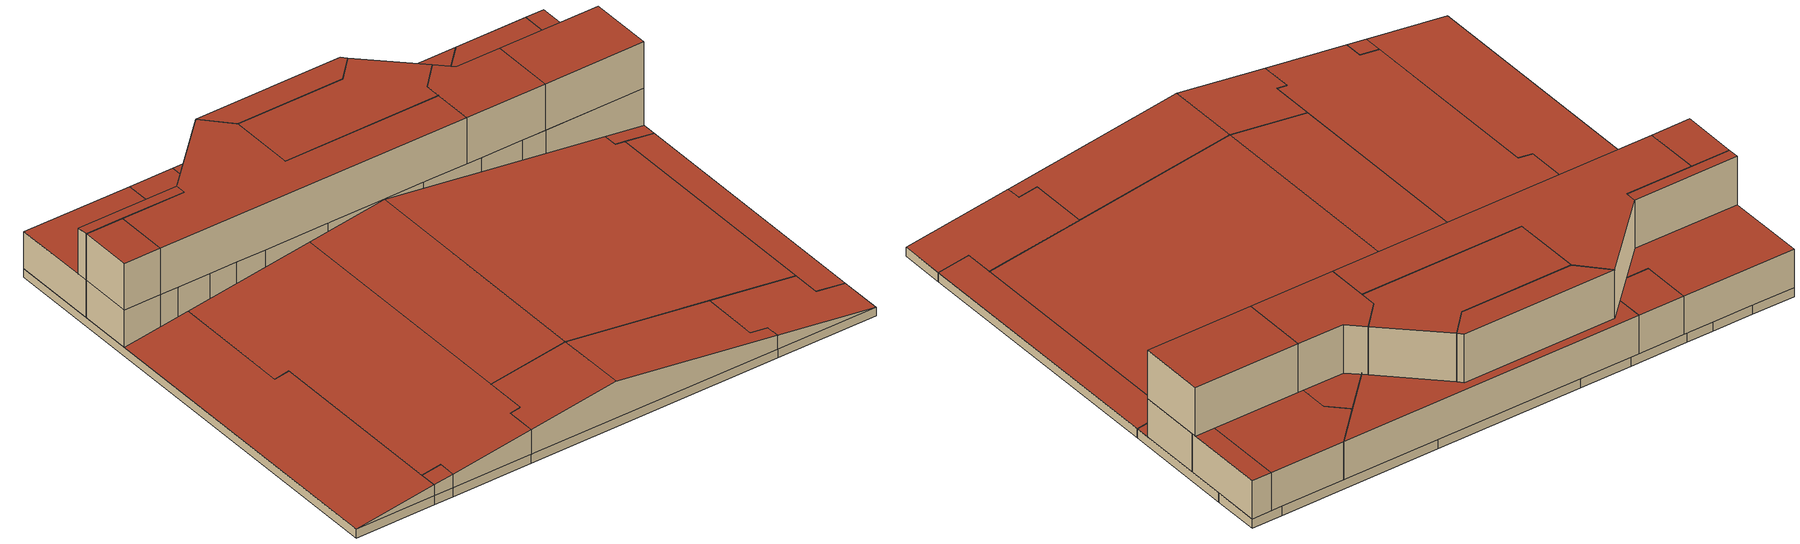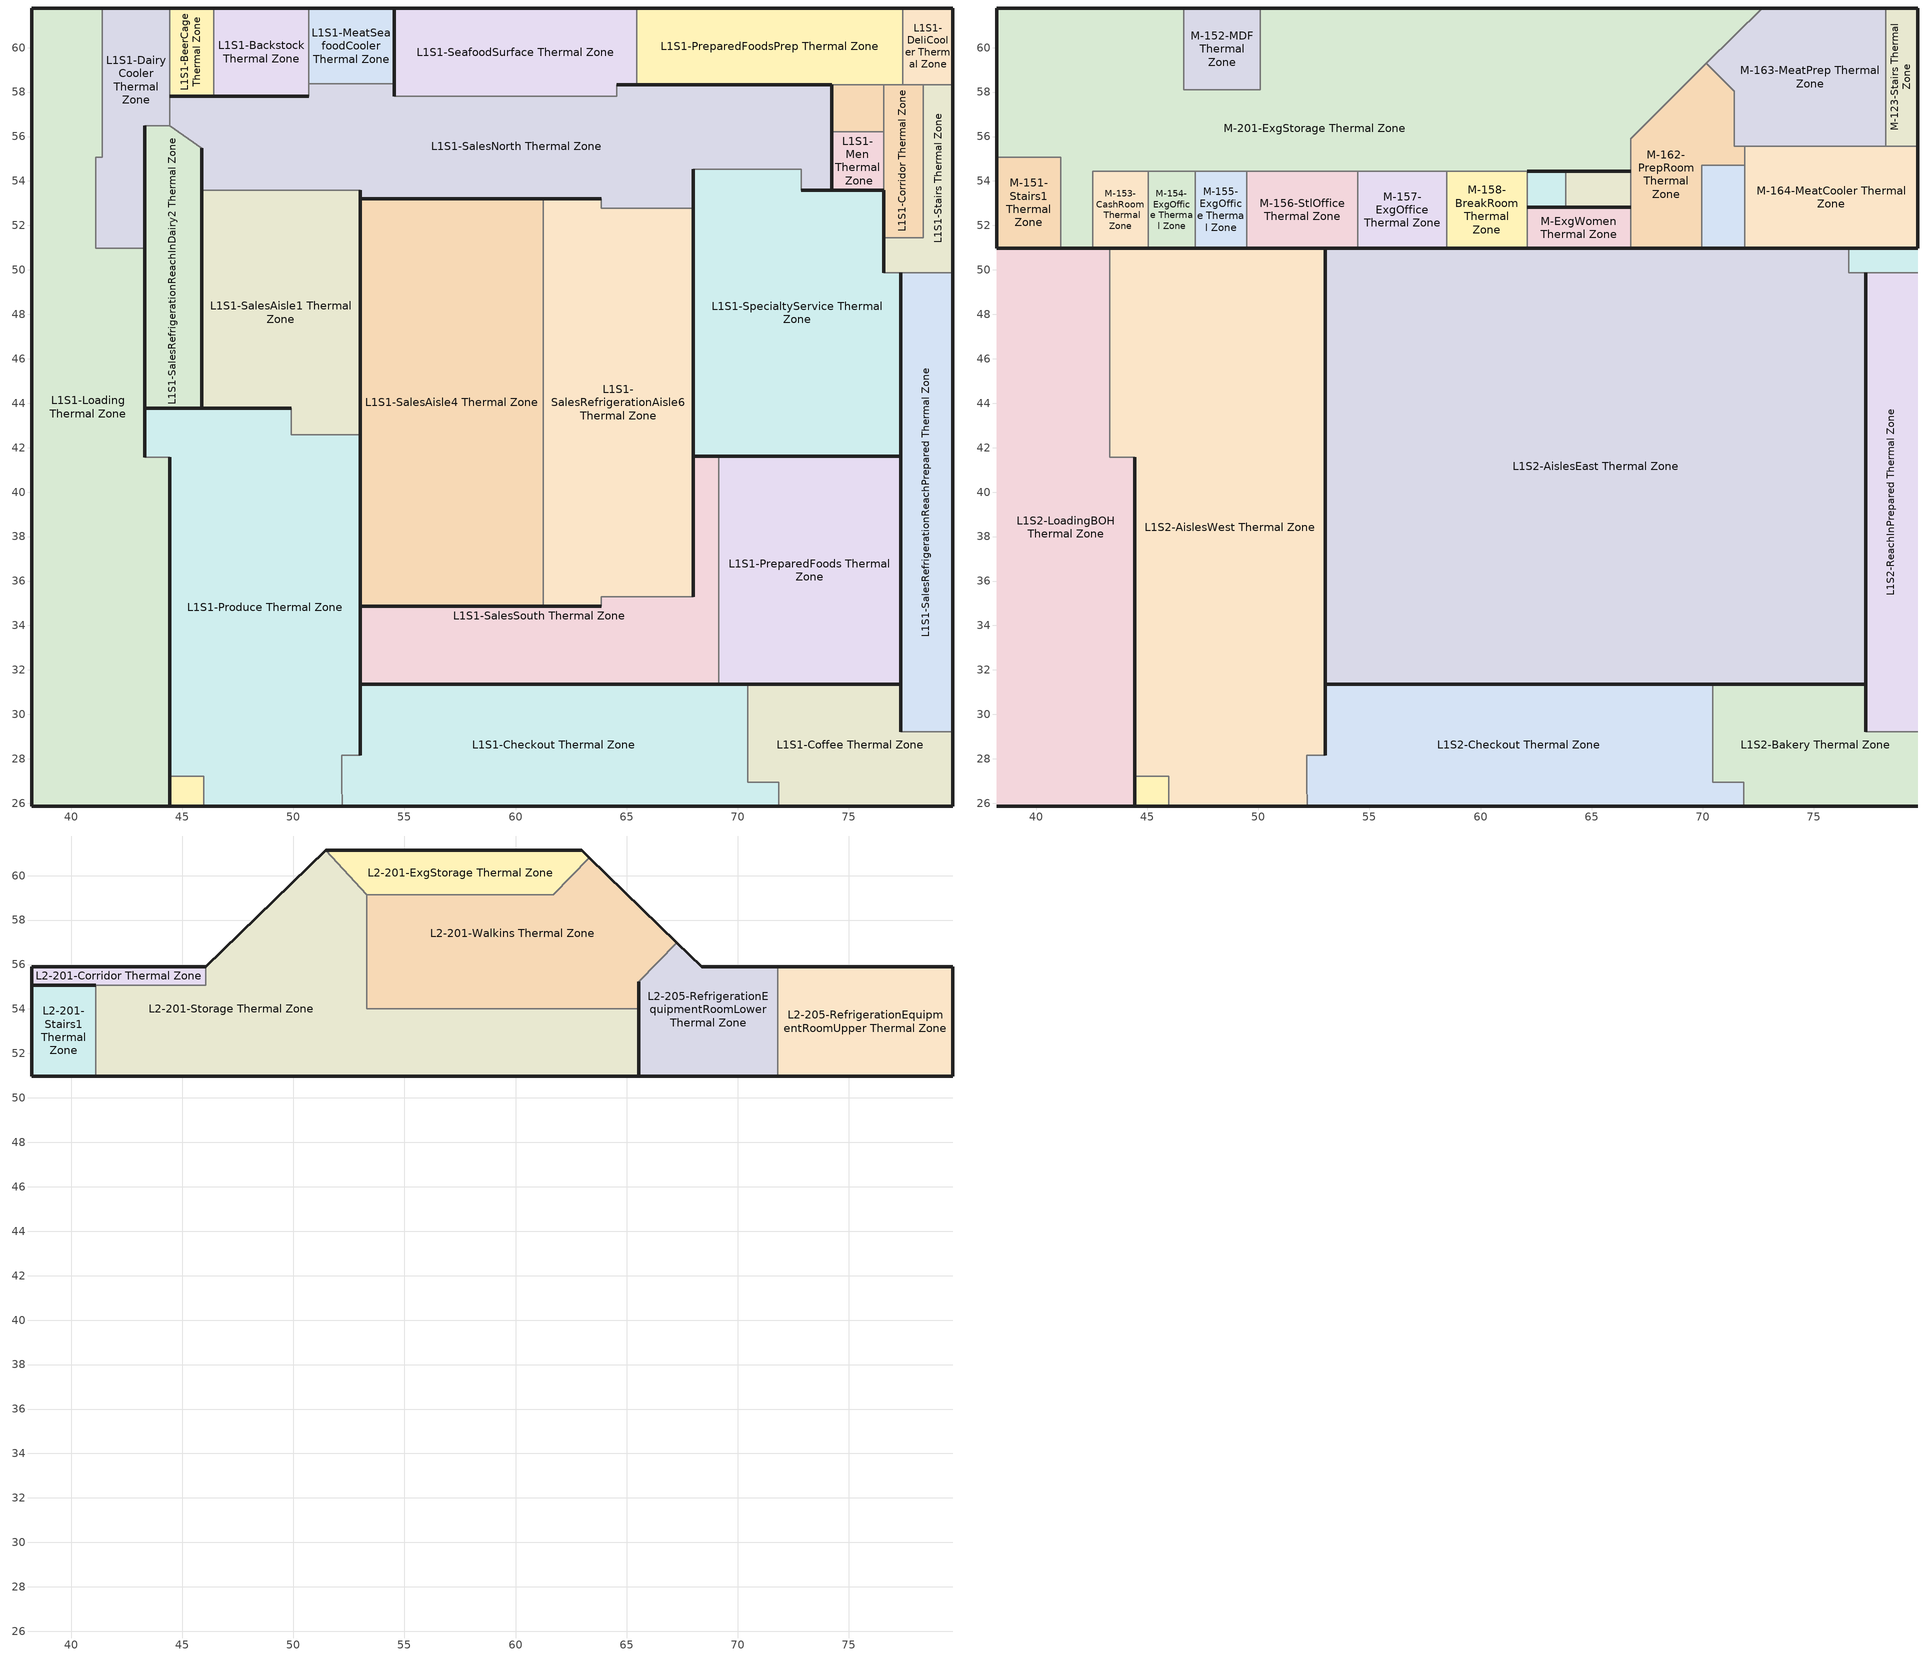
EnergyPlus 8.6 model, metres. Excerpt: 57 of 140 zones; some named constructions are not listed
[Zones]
L1S1-Backstock Thermal Zone
 floor to L1-114-Backstock Thermal Zone (Hole): 50.69,61.78 50.69,57.81 46.42,57.81 46.42,61.78 z2.13
 wall outside (Wall_Exterior): 50.69,61.78 46.42,61.78 / 46.42,57.81 49.53,57.81 50.69,57.81 z2.13:2.82
 wall to L1S1-MeatSeafoodCooler Thermal Zone (Hole): 50.69,58.37 50.69,61.78 z2.13:2.82
 wall to L1S1-BeerCage Thermal Zone (Hole): 46.42,61.78 46.42,57.81 z2.13:2.82
 wall to L1S1-SalesNorth Thermal Zone (Hole): 50.69,57.81 50.69,58.37 z2.13:2.82
 roof outside (Roof_BOH): 46.42,61.78 46.42,57.81 50.69,57.81 50.69,61.78 z2.82
L1S1-BeerCage Thermal Zone
 floor to L1-113-BeerCage Thermal Zone (Hole): 46.42,61.78 46.42,57.81 44.44,57.81 44.44,61.78 z2.13
 wall outside (Wall_Exterior): 44.44,57.81 46.42,57.81 / 46.42,61.78 44.44,61.78 z2.13:2.82
 wall to L1S1-DairyCooler Thermal Zone (Hole): 44.44,61.78 44.44,57.81 z2.13:2.82
 roof outside (Roof_BOH): 44.44,61.78 44.44,57.81 46.42,57.81 46.42,61.78 z2.82
L1S1-Checkout Thermal Zone
 floor outside (Hole): 70.44,31.36 70.44,26.95 71.84,26.95 71.84,25.88 52.19,25.88 52.18,26.95 52.18,28.16 53,28.16 53,31.36 z2.13
 wall outside (Wall_Exterior): 70.44,31.36 53,31.36 53,28.16 / 52.19,25.88 71.84,25.88 z2.13:2.82
 wall to L1S1-Produce Thermal Zone (Hole): 53,28.16 52.18,28.16 52.18,26.95 52.19,25.88 z2.13:2.82
 wall to L1S1-Coffee Thermal Zone (Hole): 71.84,25.88 71.84,26.95 70.44,26.95 70.44,31.36 z2.13:2.82
L1S1-Coffee Thermal Zone
 floor outside (Hole): 79.67,29.21 79.67,25.88 71.84,25.88 71.84,26.95 70.44,26.95 70.44,31.36 77.34,31.36 77.34,29.21 z2.13
 wall outside (Wall_Exterior): 77.34,29.21 77.34,31.36 70.44,31.36 / 71.84,25.88 79.67,25.88 79.67,29.21 z2.13:2.82
 wall to L1S1-SalesRefrigerationReachPrepared Thermal Zone (Hole): 79.67,29.21 77.34,29.21 z2.13:2.82
L1S1-Corridor Thermal Zone
 floor to L1-122-Corridor Thermal Zone (Hole): 78.33,58.34 78.33,51.44 76.57,51.44 76.57,58.34 z2.13
 wall outside (Wall_Exterior): 76.57,53.58 76.57,51.44 z2.13:2.82
 wall to L1S1-PreparedFoodsPrep Thermal Zone (Hole): 77.42,58.34 76.57,58.34 z2.13:2.82
 wall to L1S1-Women Thermal Zone (Hole): 76.57,58.34 76.57,56.22 z2.13:2.82
 wall to L1S1-Men Thermal Zone (Hole): 76.57,56.22 76.57,53.58 z2.13:2.82
 wall to L1S1-Stairs Thermal Zone (Hole): 76.57,51.44 78.33,51.44 78.33,58.34 z2.13:2.82
 wall to L1S1-DeliCooler Thermal Zone (Hole): 78.33,58.34 77.42,58.34 z2.13:2.82
 roof outside (Roof_BOH): 76.57,58.34 76.57,51.44 78.33,51.44 78.33,58.34 z2.82
L1S1-DairyCooler Thermal Zone
 floor to L1-112-DairyCooler Thermal Zone (Hole): 44.44,61.78 44.44,56.48 43.31,56.48 43.31,50.96 41.12,50.96 41.12,55.08 41.4,55.08 41.4,61.78 z2.13
 wall outside (Wall_Exterior): 43.31,50.96 43.31,56.48 / 44.44,61.78 41.4,61.78 z2.13:2.82
 wall to L1S1-Loading Thermal Zone (Hole): 41.4,61.78 41.4,55.08 41.12,55.08 41.12,50.96 43.31,50.96 z2.13:2.82
 wall to L1S1-SalesRefrigerationReachInDairy2 Thermal Zone (Hole): 43.31,56.48 44.44,56.48 z2.13:2.82
 wall to L1S1-SalesNorth Thermal Zone (Hole): 44.44,56.48 44.44,57.81 z2.13:2.82
 roof outside (Roof_BOH): 41.4,61.78 41.4,55.08 41.12,55.08 41.12,50.96 43.31,50.96 43.31,56.48 44.44,56.48 44.44,61.78 z2.82
L1S1-DeliCooler Thermal Zone
 floor to L1-119-DeliCooler Thermal Zone (Hole): 79.67,61.78 79.67,58.34 77.42,58.34 77.42,61.78 z2.13
 wall outside (Wall_Exterior): 79.67,58.34 79.67,61.78 77.42,61.78 z2.13:2.82
 wall to L1S1-Stairs Thermal Zone (Hole): 78.33,58.34 79.67,58.34 z2.13:2.82
 wall to L1S1-PreparedFoodsPrep Thermal Zone (Hole): 77.42,61.78 77.42,58.34 z2.13:2.82
 roof outside (Roof_BOH): 77.42,61.78 77.42,58.34 79.67,58.34 79.67,61.78 z2.82
L1S1-Loading Thermal Zone
 floor outside (Hole): 41.4,61.78 41.4,55.08 41.12,55.08 41.12,50.96 43.31,50.96 43.31,41.57 44.44,41.57 44.44,25.88 38.22,25.88 38.22,61.78 z2.13
 wall outside (Wall_Exterior): 41.4,61.78 38.22,61.78 38.22,25.88 44.44,25.88 44.44,41.57 / 43.31,41.57 43.31,50.96 z2.13:2.82
 wall to L1S1-Produce Thermal Zone (Hole): 44.44,41.57 43.31,41.57 z2.13:2.82
 roof outside (Roof_BOH): 38.22,61.78 38.22,25.88 44.44,25.88 44.44,41.57 43.31,41.57 43.31,50.96 41.12,50.96 41.12,55.08 41.4,55.08 41.4,61.78 z2.82
L1S1-MeatSeafoodCooler Thermal Zone
 floor to L1-115-MeatSeafoodCooler Thermal Zone (Hole): 54.53,61.78 54.53,58.37 50.69,58.37 50.69,61.78 z2.13
 wall outside (Wall_Exterior): 54.53,58.37 54.53,61.78 50.69,61.78 z2.13:2.82
 wall to L1S1-SalesNorth Thermal Zone (Hole): 50.69,58.37 54.53,58.37 z2.13:2.82
 roof outside (Roof_BOH): 50.69,61.78 50.69,58.37 54.53,58.37 54.53,61.78 z2.82
L1S1-Men Thermal Zone
 floor to L1-121-Men Thermal Zone (Hole): 76.57,56.22 76.57,53.58 74.22,53.58 74.22,56.22 z2.13
 wall outside (Wall_Exterior): 74.22,56.22 74.22,53.58 76.57,53.58 z2.13:2.82
 wall to L1S1-Women Thermal Zone (Hole): 76.57,56.22 74.22,56.22 z2.13:2.82
 roof outside (Roof_BOH): 74.22,56.22 74.22,53.58 76.57,53.58 76.57,56.22 z2.82
L1S1-PreparedFoods Thermal Zone
 floor outside (Hole): 77.34,41.61 77.34,31.36 69.13,31.36 69.13,41.61 z2.13
 wall outside (Wall_Exterior): 69.13,31.36 77.34,31.36 77.34,41.61 69.13,41.61 z2.13:2.82
 wall to L1S1-SalesSouth Thermal Zone (Hole): 69.13,41.61 69.13,31.36 z2.13:2.82
 roof outside (Roof_BOH): 69.13,41.61 69.13,31.36 77.34,31.36 77.34,41.61 z2.82
L1S1-PreparedFoodsPrep Thermal Zone
 floor to L1-118-PreparedFoodsPrep Thermal Zone (Hole): 77.42,61.78 77.42,58.34 65.46,58.34 65.46,61.78 z2.13
 wall outside (Wall_Exterior): 77.42,61.78 65.46,61.78 / 65.46,58.34 72.85,58.34 74.22,58.34 z2.13:2.82
 wall to L1S1-SeafoodSurface Thermal Zone (Hole): 65.46,61.78 65.46,58.34 z2.13:2.82
 wall to L1S1-Women Thermal Zone (Hole): 74.22,58.34 76.57,58.34 z2.13:2.82
 roof outside (Roof_BOH): 65.46,61.78 65.46,58.34 77.42,58.34 77.42,61.78 z2.82
L1S1-Produce Thermal Zone
 floor outside (Hole): 53,42.58 53,28.16 52.18,28.16 52.19,25.88 45.97,25.88 45.97,27.22 44.44,27.22 44.44,41.57 43.31,41.57 43.31,43.77 49.9,43.77 49.9,42.58 z2.13
 wall outside (Wall_Exterior): 44.44,41.57 44.44,27.22 / 49.9,43.77 43.31,43.77 43.31,41.57 / 45.97,25.88 52.19,25.88 / 53,28.16 53,42.58 z2.13:2.82
 wall to L1S1-SalesAisle1 Thermal Zone (Hole): 53,42.58 49.9,42.58 49.9,43.77 z2.13:2.82
 wall to L1S1-Shaft Thermal Zone (Hole): 44.44,27.22 45.97,27.22 45.97,25.88 z2.13:2.82
 roof outside (Roof_BOH): 43.31,43.77 43.31,41.57 44.44,41.57 44.44,27.22 45.97,27.22 45.97,25.88 52.19,25.88 52.18,28.16 53,28.16 53,42.58 49.9,42.58 49.9,43.77 z2.82
L1S1-SalesAisle1 Thermal Zone
 floor outside (Hole): 53,53.58 53,42.58 49.9,42.58 49.9,43.77 45.87,43.77 45.87,53.58 z2.13
 wall outside (Wall_Exterior): 45.87,53.58 45.87,43.77 49.9,43.77 / 53,42.58 53,53.58 z2.13:2.82
 wall to L1S1-SalesNorth Thermal Zone (Hole): 53,53.58 45.87,53.58 z2.13:2.82
 roof outside (Roof_BOH): 45.87,53.58 45.87,43.77 49.9,43.77 49.9,42.58 53,42.58 53,53.58 z2.82
L1S1-SalesAisle4 Thermal Zone
 floor outside (Hole): 61.24,53.19 61.24,34.87 53,34.87 53,53.19 z2.13
 wall outside (Wall_Exterior): 61.24,53.19 53,53.19 53,34.87 61.24,34.87 z2.13:2.82
 wall to L1S1-SalesRefrigerationAisle6 Thermal Zone (Hole): 61.24,34.87 61.24,53.19 z2.13:2.82
 roof outside (Roof_BOH): 53,53.19 53,34.87 61.24,34.87 61.24,53.19 z2.82
L1S1-SalesNorth Thermal Zone
 floor outside (Hole): 74.22,58.34 74.22,53.58 72.85,53.58 72.85,54.53 68,54.53 68,52.77 63.86,52.77 63.86,53.19 53,53.19 53,53.58 45.87,53.58 45.87,55.47 44.44,56.48 44.44,57.81 50.69,57.81 50.69,58.37 54.53,58.37 54.53,57.81 64.56,57.81 64.56,58.34 z2.13
 wall outside (Wall_Exterior): 50.69,57.81 44.44,57.81 / 45.87,55.47 45.87,53.58 / 53,53.58 53,53.19 63.86,53.19 / 68,52.77 68,54.53 / 72.85,53.58 74.22,53.58 74.22,58.34 64.56,58.34 / 54.53,57.81 54.53,58.37 z2.13:2.82
 wall to L1S1-SeafoodSurface Thermal Zone (Hole): 64.56,58.34 64.56,57.81 54.53,57.81 z2.13:2.82
 wall to L1S1-SalesRefrigerationReachInDairy2 Thermal Zone (Hole): 44.44,56.48 45.87,55.47 z2.13:2.82
 wall to L1S1-SalesRefrigerationAisle6 Thermal Zone (Hole): 63.86,53.19 63.86,52.77 68,52.77 z2.13:2.82
 wall to L1S1-SpecialtyService Thermal Zone (Hole): 68,54.53 72.85,54.53 72.85,53.58 z2.13:2.82
 roof outside (Roof_BOH): 44.44,57.81 44.44,56.48 45.87,55.47 45.87,53.58 53,53.58 53,53.19 63.86,53.19 63.86,52.77 68,52.77 68,54.53 72.85,54.53 72.85,53.58 74.22,53.58 74.22,58.34 64.56,58.34 64.56,57.81 54.53,57.81 54.53,58.37 50.69,58.37 50.69,57.81 z2.82
L1S1-SalesRefrigerationAisle6 Thermal Zone
 floor outside (Hole): 68,52.77 68,35.3 63.86,35.3 63.86,34.87 61.24,34.87 61.24,53.19 63.86,53.19 63.86,52.77 z2.13
 wall outside (Wall_Exterior): 61.24,34.87 63.86,34.87 / 63.86,53.19 61.24,53.19 / 68,35.3 68,52.77 z2.13:2.82
 wall to L1S1-SalesSouth Thermal Zone (Hole): 63.86,34.87 63.86,35.3 68,35.3 z2.13:2.82
 roof outside (Roof_BOH): 61.24,53.19 61.24,34.87 63.86,34.87 63.86,35.3 68,35.3 68,52.77 63.86,52.77 63.86,53.19 z2.82
L1S1-SalesRefrigerationReachInDairy2 Thermal Zone
 floor outside (Hole): 45.87,55.47 45.87,43.77 43.31,43.77 43.31,56.48 44.44,56.48 z2.13
 wall outside (Wall_Exterior): 43.31,56.48 43.31,43.77 45.87,43.77 45.87,55.47 z2.13:2.82
 roof outside (Roof_BOH): 43.31,56.48 43.31,43.77 45.87,43.77 45.87,55.47 44.44,56.48 z2.82
L1S1-SalesRefrigerationReachPrepared Thermal Zone
 floor outside (Hole): 79.67,49.87 79.67,29.21 77.34,29.21 77.34,49.87 z2.13
 wall outside (Wall_Exterior): 79.67,29.21 79.67,49.87 / 77.34,49.87 77.34,29.21 z2.13:2.82
 wall to L1S1-Stairs Thermal Zone (Hole): 79.67,49.87 77.34,49.87 z2.13:2.82
L1S1-SalesSouth Thermal Zone
 floor outside (Hole): 69.13,41.61 69.13,31.36 53,31.36 53,34.87 63.86,34.87 63.86,35.3 68,35.3 68,41.61 z2.13
 wall outside (Wall_Exterior): 69.13,41.61 68,41.61 68,35.3 / 63.86,34.87 53,34.87 53,31.36 69.13,31.36 z2.13:2.82
 roof outside (Roof_BOH): 53,34.87 53,31.36 69.13,31.36 69.13,41.61 68,41.61 68,35.3 63.86,35.3 63.86,34.87 z2.82
L1S1-SeafoodSurface Thermal Zone
 floor outside (Hole): 65.46,61.78 65.46,58.34 64.56,58.34 64.56,57.81 54.53,57.81 54.53,61.78 z2.13
 wall outside (Wall_Exterior): 64.56,58.34 65.46,58.34 / 65.46,61.78 54.53,61.78 54.53,57.81 z2.13:2.82
 roof outside (Roof_BOH): 54.53,61.78 54.53,57.81 64.56,57.81 64.56,58.34 65.46,58.34 65.46,61.78 z2.82
L1S1-Shaft Thermal Zone
 floor to L1-Shaft Thermal Zone (Hole): 45.97,27.22 45.97,25.88 44.44,25.88 44.44,27.22 z2.13
 wall outside (Wall_Exterior): 44.44,27.22 44.44,25.88 45.97,25.88 z2.13:2.82
L1S1-SpecialtyService Thermal Zone
 floor outside (Hole): 76.57,53.58 76.57,49.87 77.34,49.87 77.34,41.61 68,41.61 68,54.53 72.85,54.53 72.85,53.58 z2.13
 wall outside (Wall_Exterior): 76.57,49.87 76.57,53.58 72.85,53.58 / 68,54.53 68,41.61 77.34,41.61 77.34,49.87 z2.13:2.82
 wall to L1S1-Stairs Thermal Zone (Hole): 77.34,49.87 76.57,49.87 z2.13:2.82
 roof outside (Roof_BOH): 68,54.53 68,41.61 77.34,41.61 77.34,49.87 76.57,49.87 76.57,53.58 72.85,53.58 72.85,54.53 z2.82
L1S1-Stairs Thermal Zone
 floor to L1-123-Stairs Thermal Zone (Hole): 79.67,58.34 79.67,49.87 76.57,49.87 76.57,51.44 78.33,51.44 78.33,58.34 z2.13
 wall outside (Wall_Exterior): 76.57,51.44 76.57,49.87 / 79.67,49.87 79.67,58.34 z2.13:2.82
 roof outside (Roof_BOH): 78.33,58.34 78.33,51.44 76.57,51.44 76.57,49.87 79.67,49.87 79.67,58.34 z2.82
L1S1-Women Thermal Zone
 floor to L1-120-Women Thermal Zone (Hole): 76.57,58.34 76.57,56.22 74.22,56.22 74.22,58.34 z2.13
 wall outside (Wall_Exterior): 74.22,58.34 74.22,56.22 z2.13:2.82
 roof outside (Roof_BOH): 74.22,58.34 74.22,56.22 76.57,56.22 76.57,58.34 z2.82
L1S2-AislesEast Thermal Zone
 floor outside (Hole): 77.34,49.87 77.34,31.36 53,31.36 53,50.96 76.57,50.96 76.57,49.87 z2.82
 wall outside (Wall_Exterior): 77.34,31.36 77.34,49.87 z2.82:3.15; 53,50.96 53,31.36 z2.82:4.88; 76.57,50.96,3.25 76.57,50.96,2.82 53,50.96,2.82 53,50.96,4.88 58.95,50.96,5.71; 53,31.36,4.88 53,31.36,2.82 77.34,31.36,2.82 77.34,31.36,3.15 58.95,31.36,5.71
 wall to L1S2-Shaft2 Thermal Zone (Hole): 76.57,49.87 76.57,50.96 z2.82:3.25; 77.34,49.87,3.15 77.34,49.87,2.82 76.57,49.87,2.82 76.57,49.87,3.25
 roof outside (Roof_BOH): 58.95,31.36,5.71 77.34,31.36,3.15 77.34,49.87,3.15 76.57,49.87,3.25 76.57,50.96,3.25 58.95,50.96,5.71; 58.95,50.96,5.71 53,50.96,4.88 53,31.36,4.88 58.95,31.36,5.71
L1S2-AislesWest Thermal Zone
 floor outside (Hole): 53,50.96 53,28.16 52.18,28.16 52.19,25.88 45.97,25.88 45.97,27.22 44.44,27.22 44.44,41.57 43.31,41.57 43.31,50.96 z2.82
 wall outside (Wall_Exterior): 53,28.16 53,50.96 z2.82:4.88; 44.44,41.57 44.44,27.22 z2.82:3.69; 53,50.96,4.88 53,50.96,2.82 43.31,50.96,2.82 43.31,50.96,3.53; 45.97,25.88,3.9 45.97,25.88,2.82 52.19,25.88,2.82 52.19,25.88,4.77
 wall to L1S2-LoadingBOH Thermal Zone (Hole): 43.31,50.96 43.31,41.57 z2.82:3.53; 43.31,41.57,3.53 43.31,41.57,2.82 44.44,41.57,2.82 44.44,41.57,3.69
 wall to L1S2-Shaft Thermal Zone (Hole): 45.97,27.22 45.97,25.88 z2.82:3.9; 44.44,27.22,3.69 44.44,27.22,2.82 45.97,27.22,2.82 45.97,27.22,3.9
 wall to L1S2-Checkout Thermal Zone (Hole): 52.19,25.88 52.18,26.95 52.18,28.16 z2.82:4.77; 52.18,28.16,4.77 52.18,28.16,2.82 53,28.16,2.82 53,28.16,4.88
 roof outside (Roof_BOH): 53,50.96,4.88 43.31,50.96,3.53 43.31,41.57,3.53 44.44,41.57,3.69 44.44,27.22,3.69 45.97,27.22,3.9 45.97,25.88,3.9 52.19,25.88,4.77 52.18,28.16,4.77 53,28.16,4.88
L1S2-Bakery Thermal Zone
 floor to L1S1-Coffee Thermal Zone (Hole): 79.67,29.21 79.67,25.88 71.84,25.88 71.84,26.95 70.44,26.95 70.44,31.36 77.34,31.36 77.34,29.21 z2.82
 wall outside (Wall_Exterior): 77.34,29.21 77.34,31.36 z2.82:3.15; 71.84,25.88,3.91 71.84,25.88,2.82 79.67,25.88,2.82; 77.34,31.36,3.15 77.34,31.36,2.82 70.44,31.36,2.82 70.44,31.36,4.11
 wall to L1S2-ReachInPrepared Thermal Zone (Hole): 79.67,29.21,2.82 77.34,29.21,2.82 77.34,29.21,3.15
 wall to L1S2-Checkout Thermal Zone (Hole): 70.44,31.36 70.44,26.95 z2.82:4.11; 71.84,26.95 71.84,25.88 z2.82:3.91; 70.44,26.95,4.11 70.44,26.95,2.82 71.84,26.95,2.82 71.84,26.95,3.91
 roof outside (Roof_BOH): 70.44,26.95,4.11 71.84,26.95,3.91 71.84,25.88,3.91 79.67,25.88,2.82 79.67,29.21,2.82 77.34,29.21,3.15 77.34,31.36,3.15 70.44,31.36,4.11
L1S2-Checkout Thermal Zone
 floor to L1S1-Checkout Thermal Zone (Hole): 70.44,31.36 70.44,26.95 71.84,26.95 71.84,25.88 52.19,25.88 52.18,26.95 52.18,28.16 53,28.16 53,31.36 z2.82
 wall outside (Wall_Exterior): 53,31.36 53,28.16 z2.82:4.88; 52.19,25.88,4.77 52.19,25.88,2.82 71.84,25.88,2.82 71.84,25.88,3.91 58.95,25.88,5.71; 70.44,31.36,4.11 70.44,31.36,2.82 53,31.36,2.82 53,31.36,4.88 58.95,31.36,5.71
 roof outside (Roof_BOH): 58.95,31.36,5.71 53,31.36,4.88 53,28.16,4.88 52.18,28.16,4.77 52.18,26.95,4.77 52.19,25.88,4.77 58.95,25.88,5.71; 58.95,25.88,5.71 70.44,25.9,4.11 71.84,25.88,3.91 71.84,26.95,3.91 70.44,26.95,4.11 70.44,31.36,4.11 58.95,31.36,5.71
L1S2-LoadingBOH Thermal Zone
 floor outside (Hole): 43.31,50.96 43.31,41.57 44.44,41.57 44.44,25.88 38.22,25.88 38.22,50.96 z2.82
 wall outside (Wall_Exterior): 44.44,25.88 44.44,41.57 z2.82:3.69; 43.31,50.96,3.53 43.31,50.96,2.82 38.22,50.96,2.82; 38.22,25.88,2.82 44.44,25.88,2.82 44.44,25.88,3.69
 roof outside (Roof_BOH): 43.31,50.96,3.53 38.22,50.96,2.82 38.22,25.88,2.82 44.44,25.88,3.69 44.44,41.57,3.69 43.31,41.57,3.53
L1S2-ReachInPrepared Thermal Zone
 floor to L1S1-SalesRefrigerationReachPrepared Thermal Zone (Hole): 79.67,49.87 79.67,29.21 77.34,29.21 77.34,49.87 z2.82
 wall outside (Wall_Exterior): 77.34,49.87 77.34,29.21 z2.82:3.15
 wall to L1S2-Shaft2 Thermal Zone (Hole): 79.67,49.87,2.82 77.34,49.87,2.82 77.34,49.87,3.15
 roof outside (Roof_BOH): 77.34,29.21,3.15 79.67,29.21,2.82 79.67,49.87,2.82 77.34,49.87,3.15
L1S2-Shaft Thermal Zone
 floor to L1S1-Shaft Thermal Zone (Hole): 45.97,27.22 45.97,25.88 44.44,25.88 44.44,27.22 z2.82
 wall outside (Wall_Exterior): 44.44,27.22 44.44,25.88 z2.82:3.69; 44.44,25.88,3.69 44.44,25.88,2.82 45.97,25.88,2.82 45.97,25.88,3.9
 roof outside (Roof_BOH): 45.97,27.22,3.9 44.44,27.22,3.69 44.44,25.88,3.69 45.97,25.88,3.9
L1S2-Shaft2 Thermal Zone
 floor outside (Hole): 79.67,50.96 79.67,49.87 76.57,49.87 76.57,50.96 z2.82
 wall outside (Wall_Exterior): 79.67,50.96,2.82 76.57,50.96,2.82 76.57,50.96,3.25
 roof outside (Roof_BOH): 76.57,49.87,3.25 79.67,49.87,2.82 79.67,50.96,2.82 76.57,50.96,3.25
M-123-Stairs Thermal Zone
 floor outside (Hole): 79.67,61.78 79.67,55.57 78.23,55.57 78.23,61.78 z2.82
 wall outside (Wall_Exterior): 79.67,55.57 79.67,61.78 78.23,61.78 z2.82:5.71
 wall to M-163-MeatPrep Thermal Zone (Hole): 78.23,61.78 78.23,55.57 z2.82:5.71
 wall to M-164-MeatCooler Thermal Zone (Hole): 78.23,55.57 79.67,55.57 z2.82:5.71
 roof outside (Roof_BOH): 78.23,61.78 78.23,55.57 79.67,55.57 79.67,61.78 z5.71
M-151-Stairs1 Thermal Zone
 floor outside (Hole): 41.12,55.08 41.12,50.96 38.22,50.96 38.22,55.08 z2.82
 wall outside (Wall_Exterior): 38.22,55.08 38.22,50.96 41.12,50.96 z2.82:5.71
 wall to M-201-ExgStorage Thermal Zone (Hole): 41.12,50.96 41.12,55.08 38.22,55.08 z2.82:5.71
M-152-MDF Thermal Zone
 floor outside (Hole): 50.08,61.78 50.08,58.09 46.65,58.09 46.65,61.78 z2.82
 wall outside (Wall_Exterior): 50.08,61.78 46.65,61.78 z2.82:5.71
 wall to M-201-ExgStorage Thermal Zone (Hole): 46.65,61.78 46.65,58.09 50.08,58.09 50.08,61.78 z2.82:5.71
 roof outside (Roof_BOH): 46.65,61.78 46.65,58.09 50.08,58.09 50.08,61.78 z5.71
M-153-CashRoom Thermal Zone
 floor outside (Hole): 45.04,54.44 45.04,50.96 42.55,50.96 42.55,54.44 z2.82
 wall outside (Wall_Exterior): 42.55,50.96 45.04,50.96 z2.82:5.71
 wall to M-201-ExgStorage Thermal Zone (Hole): 45.04,54.44 42.55,54.44 42.55,50.96 z2.82:5.71
 wall to M-154-ExgOffice Thermal Zone (Hole): 45.04,50.96 45.04,54.44 z2.82:5.71
 roof outside (Roof_BOH): 42.55,54.44 42.55,50.96 45.04,50.96 45.04,54.44 z5.71
M-154-ExgOffice Thermal Zone
 floor outside (Hole): 47.16,54.44 47.16,50.96 45.04,50.96 45.04,54.44 z2.82
 wall outside (Wall_Exterior): 45.04,50.96 47.16,50.96 z2.82:5.71
 wall to M-155-ExgOffice Thermal Zone (Hole): 47.16,50.96 47.16,54.44 z2.82:5.71
 wall to M-201-ExgStorage Thermal Zone (Hole): 47.16,54.44 45.04,54.44 z2.82:5.71
 roof outside (Roof_BOH): 45.04,54.44 45.04,50.96 47.16,50.96 47.16,54.44 z5.71
M-155-ExgOffice Thermal Zone
 floor outside (Hole): 49.47,54.44 49.47,50.96 47.16,50.96 47.16,54.44 z2.82
 wall outside (Wall_Exterior): 47.16,50.96 49.47,50.96 z2.82:5.71
 wall to M-156-StlOffice Thermal Zone (Hole): 49.47,50.96 49.47,54.44 z2.82:5.71
 wall to M-201-ExgStorage Thermal Zone (Hole): 49.47,54.44 47.16,54.44 z2.82:5.71
 roof outside (Roof_BOH): 47.16,54.44 47.16,50.96 49.47,50.96 49.47,54.44 z5.71
M-156-StlOffice Thermal Zone
 floor outside (Hole): 54.48,54.44 54.48,50.96 49.47,50.96 49.47,54.44 z2.82
 wall outside (Wall_Exterior): 49.47,50.96 54.48,50.96 z2.82:5.71
 wall to M-157-ExgOffice Thermal Zone (Hole): 54.48,50.96 54.48,54.44 z2.82:5.71
 wall to M-201-ExgStorage Thermal Zone (Hole): 54.48,54.44 49.47,54.44 z2.82:5.71
 roof outside (Roof_BOH): 49.47,54.44 49.47,50.96 54.48,50.96 54.48,54.44 z5.71
M-157-ExgOffice Thermal Zone
 floor outside (Hole): 58.47,54.44 58.47,50.96 54.48,50.96 54.48,54.44 z2.82
 wall outside (Wall_Exterior): 54.48,50.96 58.47,50.96 z2.82:5.71
 wall to M-158-BreakRoom Thermal Zone (Hole): 58.47,50.96 58.47,54.44 z2.82:5.71
 wall to M-201-ExgStorage Thermal Zone (Hole): 58.47,54.44 54.48,54.44 z2.82:5.71
 roof outside (Roof_BOH): 54.48,54.44 54.48,50.96 58.47,50.96 58.47,54.44 z5.71
M-158-BreakRoom Thermal Zone
 floor outside (Hole): 62.09,54.44 62.09,50.96 58.47,50.96 58.47,54.44 z2.82
 wall outside (Wall_Exterior): 58.47,50.96 62.09,50.96 z2.82:5.71
 wall to M-ExgWomen Thermal Zone (Hole): 62.09,50.96 62.09,52.83 z2.82:5.71
 wall to M-201-ExgStorage Thermal Zone (Hole): 62.09,54.44 58.47,54.44 z2.82:5.71
 wall to M-159-ExgVest Thermal Zone (Hole): 62.09,52.83 62.09,54.44 z2.82:5.71
 roof outside (Roof_BOH): 58.47,54.44 58.47,50.96 62.09,50.96 62.09,54.44 z5.71
M-159-ExgVest Thermal Zone
 floor outside (Hole): 63.84,54.44 63.84,52.83 62.09,52.83 62.09,54.44 z2.82
 wall outside (Wall_Exterior): 62.09,52.83 63.84,52.83 / 63.84,54.44 62.09,54.44 z2.82:5.71
 wall to M-161-Men Thermal Zone (Hole): 63.84,52.83 63.84,54.44 z2.82:5.71
 roof outside (Roof_BOH): 62.09,54.44 62.09,52.83 63.84,52.83 63.84,54.44 z5.71
M-161-Men Thermal Zone
 floor outside (Hole): 66.75,54.44 66.75,52.83 63.84,52.83 63.84,54.44 z2.82
 wall outside (Wall_Exterior): 66.75,54.44 63.84,54.44 / 63.84,52.83 66.75,52.83 z2.82:5.71
 wall to M-162-PrepRoom Thermal Zone (Hole): 66.75,52.83 66.75,54.44 z2.82:5.71
 roof outside (Roof_BOH): 63.84,54.44 63.84,52.83 66.75,52.83 66.75,54.44 z5.71
M-162-PrepRoom Thermal Zone
 floor outside (Hole): 71.41,58.03 71.41,55.57 71.89,55.57 71.89,54.7 69.95,54.7 69.95,50.96 66.75,50.96 66.75,55.9 70.16,59.29 z2.82
 wall outside (Wall_Exterior): 66.75,50.96 69.95,50.96 z2.82:5.71
 wall to M-164-MeatCooler Thermal Zone (Hole): 71.89,54.7 71.89,55.57 z2.82:5.71
 wall to M-163-MeatPrep Thermal Zone (Hole): 71.89,55.57 71.41,55.57 71.41,58.03 70.16,59.29 z2.82:5.71
 wall to M-BakeryFreezer Thermal Zone (Hole): 69.95,50.96 69.95,54.7 71.89,54.7 z2.82:5.71
 wall to M-ExgWomen Thermal Zone (Hole): 66.75,52.83 66.75,50.96 z2.82:5.71
 wall to M-201-ExgStorage Thermal Zone (Hole): 70.16,59.29 66.75,55.9 66.75,54.44 z2.82:5.71
 roof outside (Roof_BOH): 70.16,59.29 66.75,55.9 66.75,50.96 69.95,50.96 69.95,54.7 71.89,54.7 71.89,55.57 71.41,55.57 71.41,58.03 z5.71
M-163-MeatPrep Thermal Zone
 floor outside (Hole): 78.23,61.78 78.23,55.57 71.41,55.57 71.41,58.03 70.16,59.29 72.67,61.78 z2.82
 wall outside (Wall_Exterior): 78.23,61.78 72.67,61.78 z2.82:5.71
 wall to M-201-ExgStorage Thermal Zone (Hole): 72.67,61.78 70.16,59.29 z2.82:5.71
 wall to M-164-MeatCooler Thermal Zone (Hole): 71.89,55.57 78.23,55.57 z2.82:5.71
 roof outside (Roof_BOH): 72.67,61.78 70.16,59.29 71.41,58.03 71.41,55.57 78.23,55.57 78.23,61.78 z5.71
M-164-MeatCooler Thermal Zone
 floor outside (Hole): 79.67,55.57 79.67,50.96 71.89,50.96 71.89,55.57 z2.82
 wall outside (Wall_Exterior): 71.89,50.96 79.67,50.96 79.67,55.57 z2.82:5.71
 wall to M-BakeryFreezer Thermal Zone (Hole): 71.89,54.7 71.89,50.96 z2.82:5.71
 roof outside (Roof_BOH): 71.89,55.57 71.89,50.96 79.67,50.96 79.67,55.57 z5.71
M-201-ExgStorage Thermal Zone
 floor outside (Hole): 72.67,61.78 66.75,55.9 66.75,54.44 42.55,54.44 42.55,50.96 41.12,50.96 41.12,55.08 38.22,55.08 38.22,61.78 46.65,61.78 46.65,58.09 50.08,58.09 50.08,61.78 z2.82
 wall outside (Wall_Exterior): 41.12,50.96 42.55,50.96 / 46.65,61.78 38.22,61.78 38.22,55.08 / 72.67,61.78 50.08,61.78 / 62.09,54.44 66.75,54.44 z2.82:5.71
 roof outside (Roof_BOH): 38.22,61.78 38.22,55.08 41.12,55.08 41.12,50.96 42.55,50.96 42.55,54.44 66.75,54.44 66.75,55.9 72.67,61.78 50.08,61.78 50.08,58.09 46.65,58.09 46.65,61.78 z5.71
M-BakeryFreezer Thermal Zone
 floor outside (Hole): 71.89,54.7 71.89,50.96 69.95,50.96 69.95,54.7 z2.82
 wall outside (Wall_Exterior): 69.95,50.96 71.89,50.96 z2.82:5.71
 roof outside (Roof_BOH): 69.95,54.7 69.95,50.96 71.89,50.96 71.89,54.7 z5.71
M-ExgWomen Thermal Zone
 floor outside (Hole): 66.75,52.83 66.75,50.96 62.09,50.96 62.09,52.83 z2.82
 wall outside (Wall_Exterior): 66.75,52.83 62.09,52.83 / 62.09,50.96 66.75,50.96 z2.82:5.71
 roof outside (Roof_BOH): 62.09,52.83 62.09,50.96 66.75,50.96 66.75,52.83 z5.71
L2-201-Corridor Thermal Zone
 floor outside (Hole): 46.06,55.9 46.06,55.08 38.22,55.08 38.22,55.9 z5.71
 wall outside (Wall_Exterior): 46.06,55.9 38.22,55.9 38.22,55.08 41.12,55.08 z5.71:9.37
 wall to L2-201-Storage Thermal Zone (Hole): 41.12,55.08 46.06,55.08 46.06,55.9 z5.71:9.37
 roof outside (Roof_BOH): 38.22,55.9 38.22,55.08 46.06,55.08 46.06,55.9 z9.37
L2-201-ExgStorage Thermal Zone
 floor outside (Hole): 63.31,60.8 61.69,59.13 53.31,59.13 51.46,61.14 62.97,61.14 z5.71
 wall outside (Wall_Exterior): 63.31,60.8 62.97,61.14 51.46,61.14 z5.71:9.37
 wall to L2-201-Walkins Thermal Zone (Hole): 53.31,59.13 61.69,59.13 63.31,60.8 z5.71:9.37
 wall to L2-201-Storage Thermal Zone (Hole): 51.46,61.14 53.31,59.13 z5.71:9.37
 roof outside (Roof_BOH): 51.46,61.14 53.31,59.13 61.69,59.13 63.31,60.8 62.97,61.14 z9.37
L2-201-Stairs1 Thermal Zone
 floor to M-151-Stairs1 Thermal Zone (Hole): 41.12,55.08 41.12,50.96 38.22,50.96 38.22,55.08 z5.71
 wall outside (Wall_Exterior): 41.12,55.08 38.22,55.08 38.22,50.96 41.12,50.96 z5.71:9.37
 wall to L2-201-Storage Thermal Zone (Hole): 41.12,50.96 41.12,55.08 z5.71:9.37
 roof outside (Hole): 38.22,55.08 38.22,50.96 41.12,50.96 41.12,55.08 z9.37
L2-201-Storage Thermal Zone
 floor outside (Hole): 65.54,54 65.54,50.96 41.12,50.96 41.12,55.08 46.06,55.08 46.06,55.9 51.46,61.14 53.31,59.13 53.31,54 z5.71
 wall outside (Wall_Exterior): 41.12,50.96 65.54,50.96 65.54,54 / 51.46,61.14 46.06,55.9 z5.71:9.37
 wall to L2-201-Walkins Thermal Zone (Hole): 65.54,54 53.31,54 53.31,59.13 z5.71:9.37
 roof outside (Roof_BOH): 41.12,55.08 41.12,50.96 65.54,50.96 65.54,54 53.31,54 53.31,59.13 51.46,61.14 46.06,55.9 46.06,55.08 z9.37
L2-201-Walkins Thermal Zone
 floor outside (Hole): 67.25,56.99 65.54,55.23 65.54,54 53.31,54 53.31,59.13 61.69,59.13 63.31,60.8 z5.71
 wall outside (Wall_Exterior): 67.25,56.99 63.31,60.8 / 65.54,54 65.54,55.23 z5.71:9.37
 wall to L2-205-RefrigerationEquipmentRoomLower Thermal Zone (Hole): 65.54,55.23 67.25,56.99 z5.71:9.37
 roof outside (Roof_BOH): 53.31,59.13 53.31,54 65.54,54 65.54,55.23 67.25,56.99 63.31,60.8 61.69,59.13 z9.37
L2-205-RefrigerationEquipmentRoomLower Thermal Zone
 floor outside (Hole): 71.8,55.9 71.8,50.96 65.54,50.96 65.54,55.23 67.25,56.99 68.37,55.9 z5.71
 wall outside (Wall_Exterior): 65.54,55.23 65.54,50.96 71.8,50.96 / 71.8,55.9 68.37,55.9 67.25,56.99 z5.71:9.37
 wall to L2-205-RefrigerationEquipmentRoomUpper Thermal Zone (Hole): 71.8,50.96 71.8,55.9 z5.71:9.37
 roof outside (Roof_BOH): 67.25,56.99 65.54,55.23 65.54,50.96 71.8,50.96 71.8,55.9 68.37,55.9 z9.37
L2-205-RefrigerationEquipmentRoomUpper Thermal Zone
 floor outside (Hole): 79.67,55.9 79.67,50.96 71.8,50.96 71.8,55.9 z5.71
 wall outside (Wall_Exterior): 71.8,50.96 79.67,50.96 79.67,55.9 71.8,55.9 z5.71:9.37
 roof outside (Roof_BOH): 71.8,55.9 71.8,50.96 79.67,50.96 79.67,55.9 z9.37
[Zone]
L1S1-Backstock Thermal Zone; L1S1-BeerCage Thermal Zone; L1S1-Checkout Thermal Zone; L1S1-Coffee Thermal Zone; L1S1-Corridor Thermal Zone; L1S1-DairyCooler Thermal Zone; L1S1-DeliCooler Thermal Zone; L1S1-Loading Thermal Zone; L1S1-MeatSeafoodCooler Thermal Zone; L1S1-Men Thermal Zone; L1S1-PreparedFoods Thermal Zone; L1S1-PreparedFoodsPrep Thermal Zone; L1S1-Produce Thermal Zone; L1S1-SalesAisle1 Thermal Zone; L1S1-SalesAisle4 Thermal Zone; L1S1-SalesNorth Thermal Zone; L1S1-SalesRefrigerationAisle6 Thermal Zone; L1S1-SalesRefrigerationReachInDairy2 Thermal Zone; L1S1-SalesRefrigerationReachPrepared Thermal Zone; L1S1-SalesSouth Thermal Zone; L1S1-SeafoodSurface Thermal Zone; L1S1-Shaft Thermal Zone; L1S1-SpecialtyService Thermal Zone; L1S1-Stairs Thermal Zone; L1S1-Women Thermal Zone; L1S2-AislesEast Thermal Zone; L1S2-AislesWest Thermal Zone; L1S2-Bakery Thermal Zone; L1S2-Checkout Thermal Zone; L1S2-LoadingBOH Thermal Zone; L1S2-ReachInPrepared Thermal Zone; L1S2-Shaft Thermal Zone; L1S2-Shaft2 Thermal Zone; L2-201-Corridor Thermal Zone; L2-201-ExgStorage Thermal Zone; L2-201-Stairs1 Thermal Zone; L2-201-Storage Thermal Zone; L2-201-Walkins Thermal Zone; L2-205-RefrigerationEquipmentRoomLower Thermal Zone; L2-205-RefrigerationEquipmentRoomUpper Thermal Zone; M-123-Stairs Thermal Zone; M-151-Stairs1 Thermal Zone; M-152-MDF Thermal Zone; M-153-CashRoom Thermal Zone; M-154-ExgOffice Thermal Zone; M-155-ExgOffice Thermal Zone; M-156-StlOffice Thermal Zone; M-157-ExgOffice Thermal Zone; M-158-BreakRoom Thermal Zone; M-159-ExgVest Thermal Zone; M-161-Men Thermal Zone; M-162-PrepRoom Thermal Zone; M-163-MeatPrep Thermal Zone; M-164-MeatCooler Thermal Zone; M-201-ExgStorage Thermal Zone; M-BakeryFreezer Thermal Zone; M-ExgWomen Thermal Zone
